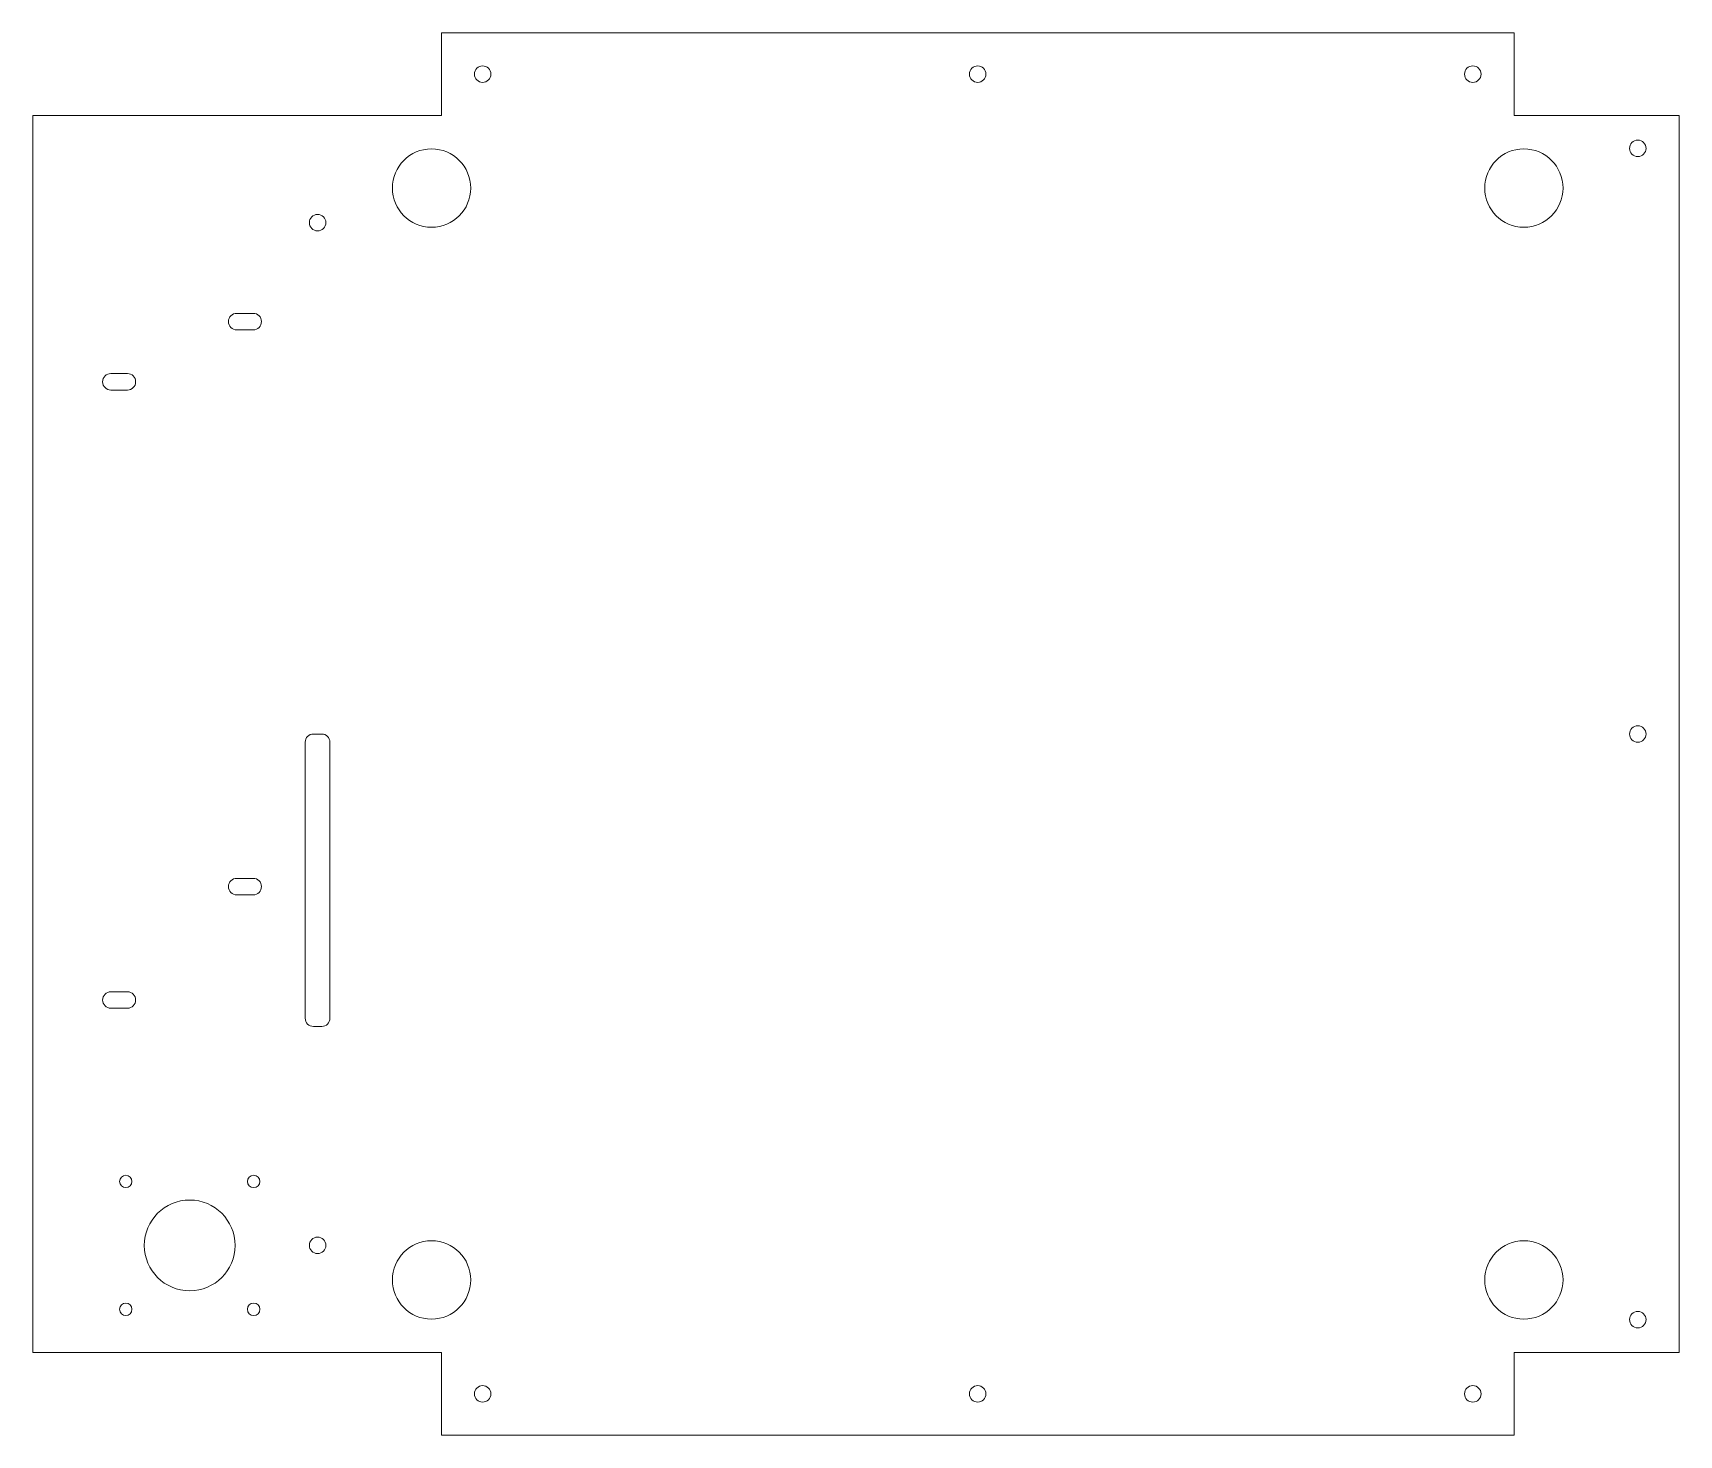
# Model space of a CAD drawing. Header units: millimetres. Extents: x -229 to 170, y -170 to 170.
import ezdxf

# ---------------------------------------------------------------- set-up
doc = ezdxf.new("R2010")
doc.units = ezdxf.units.MM

msp = doc.modelspace()

# ---------------------------------------------------------------- linework, layer by layer
at = {"color": 7, "linetype": 'Continuous', "lineweight": 15}
for p, q in [((130, 170), (-130, 170)), ((-130, 170), (-130, 150)), ((130, 150), (130, 170)), ((-229, 150), (-229, -150)), ((-130, 150), (-229, 150)), ((170, 150), (130, 150)), ((170, -150), (170, 150)), ((-179.6, 102), (-175.6, 102)), ((-179.6, 98), (-175.6, 98)), ((-210.1, 87.4), (-206.1, 87.4)), ((-210.1, 83.4), (-206.1, 83.4)), ((-159, 0), (-161, 0)), ((-163, -2), (-163, -68.91)), ((-157, -68.91), (-157, -2)), ((-179.6, -35), (-175.6, -35)), ((-179.6, -39), (-175.6, -39)), ((-210.1, -62.5), (-206.1, -62.5)), ((-210.1, -66.5), (-206.1, -66.5)), ((-161, -70.91), (-159, -70.91)), ((-130, -150), (-229, -150)), ((-130, -170), (-130, -150)), ((130, -150), (130, -170)), ((170, -150), (130, -150)), ((130, -170), (-130, -170))]:
    msp.add_line(p, q, dxfattribs=at)
for centre, radius in [((-120, 160), 2), ((0, 160), 2), ((120, 160), 2), ((160, 142), 2), ((-132.38, 132.38), 9.5), ((132.38, 132.38), 9.5), ((-160, 124), 2), ((160, 0), 2), ((-206.5, -108.5), 1.5), ((-175.5, -108.5), 1.5), ((-191, -124), 11), ((-160, -124), 2), ((-132.38, -132.38), 9.5), ((132.38, -132.38), 9.5), ((-206.5, -139.5), 1.5), ((-175.5, -139.5), 1.5), ((160, -142), 2), ((-120, -160), 2), ((0, -160), 2), ((120, -160), 2)]:
    msp.add_circle(centre, radius, dxfattribs=at)
for centre, start, end in [((-179.6, 100), 90, 270), ((-175.6, 100), 270, 90), ((-210.1, 85.4), 90, 270), ((-206.1, 85.4), 270, 90), ((-161, -2), 90, 180), ((-159, -2), 0, 90), ((-179.6, -37), 90, 270), ((-175.6, -37), 270, 90), ((-210.1, -64.5), 90, 270), ((-206.1, -64.5), 270, 90), ((-161, -68.91), 180, 270), ((-159, -68.91), 270, 0)]:
    msp.add_arc(centre, 2, start, end, dxfattribs=at)

doc.saveas('drawing.dxf')
